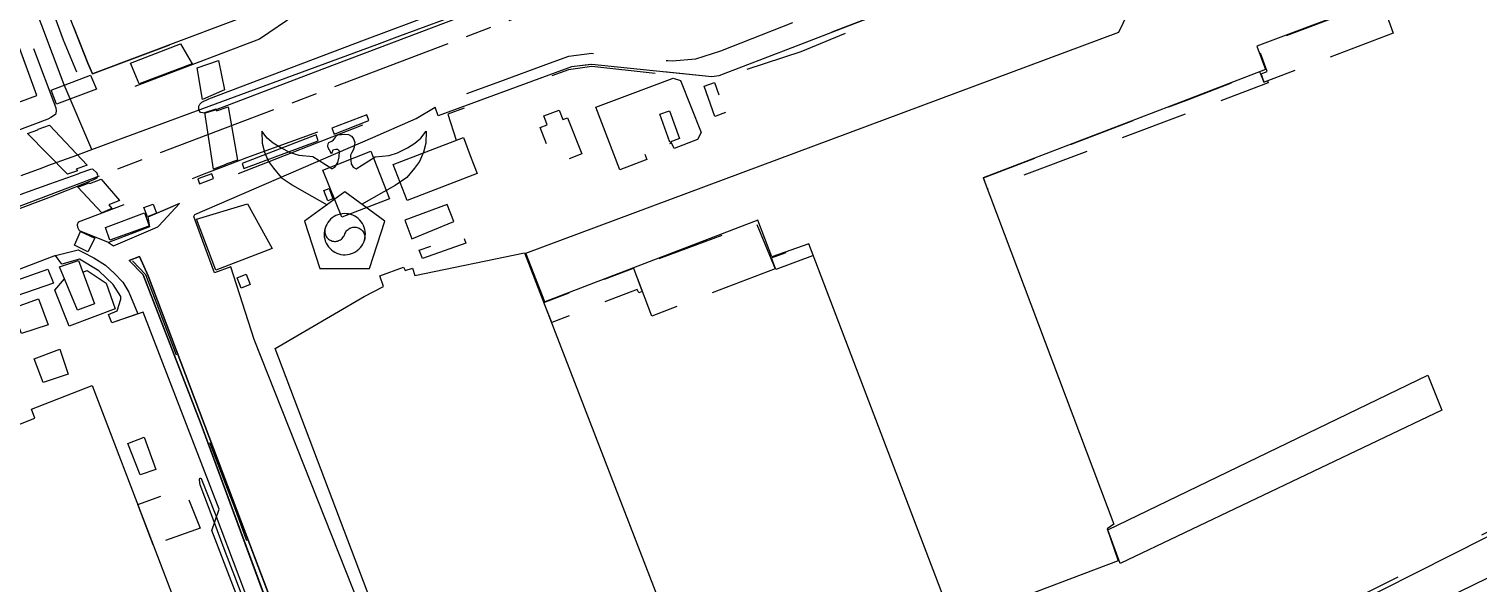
# Model space of a CAD drawing. Header units: millimetres. Extents: x 198785 to 203305, y 542885 to 545889.
# Drawn here: x 200370.9 to 200767.1, y 545057.3 to 545208.8 of the extents above; entities that cross this region are included whole.
import ezdxf

# ---------------------------------------------------------------- set-up
doc = ezdxf.new("R2010")
doc.units = ezdxf.units.MM
for name, pattern in [('FENCE_25K', [54.3, 28.7, -9.2, -16.4]), ('HIDDEN_BULD_25K', [28.8, 18.4, -10.4]), ('HIDDEN_EMD_25K', [50.97, 33.12, -5.36, 7.13, -5.36]), ('HIDDEN_IN_25K', [56.5, 36.5, -20])]:
    doc.linetypes.add(name, pattern=pattern)
for name, color, linetype in [('A0013114', 253, 'Continuous'), ('A0013118', 253, 'Continuous'), ('A0023214', 253, 'Continuous'), ('A0033324', 253, 'Continuous'), ('A0043325', 253, 'Continuous'), ('A0053326', 253, 'Continuous'), ('A0151224', 253, 'Continuous'), ('B0014111', 253, 'Continuous'), ('B0014114', 253, 'Continuous'), ('B0014116', 253, 'Continuous'), ('B0014118', 253, 'Continuous'), ('B0014224', 253, 'Continuous'), ('B0024120', 253, 'Continuous'), ('C0076117', 253, 'Continuous'), ('C0523121', 253, 'Continuous'), ('F0047224', 253, 'Continuous'), ('G0018117', 253, 'Continuous')]:
    doc.layers.add(name, color=color, linetype=linetype)

# ---------------------------------------------------------------- blocks, each defined once
blk = doc.blocks.new('B0014224')
at = {"layer": 'B0014224'}
for points in [[(-3.56, 6.29), (-8.74, 9.61), (-12.51, 9.94), (-14.82, 10.68), (-17.52, 12.08), (-19.55, 13.32), (-21.18, 14.73), (-22.7, 16.58), (-22.59, 13.38), (-21.97, 10.9), (-20.84, 8.37), (-19.49, 6.46), (-17.35, 3.93), (-14.14, 1.73), (-11.1, -0.01), (-4.78, -3.53)], [(3.16, 6.29), (8.34, 9.61), (12.11, 9.94), (14.42, 10.68), (17.12, 12.08), (19.15, 13.32), (20.78, 14.73), (22.3, 16.58), (22.19, 13.38), (21.57, 10.9), (20.44, 8.37), (19.09, 6.46), (16.95, 3.93), (13.74, 1.73), (10.7, -0.01), (4.61, -3.41)], [(-3.56, 6.29), (-2.72, 6.74), (-1.85, 8.09), (-1.53, 9.59), (-1.48, 11.18), (-1.93, 11.58), (-2.44, 11.63), (-3.28, 11.41), (-3.56, 10.73), (-3.67, 10.39), (-4.18, 11.46), (-4.57, 12.08), (-4.63, 12.64), (-4.57, 13.15), (-4.35, 13.49), (-3.51, 13.88), (-3.06, 14.28), (-2.66, 14.78), (-2.44, 15.18), (-2.27, 15.4), (-1.76, 15.68), (-0.92, 15.68), (-0.2, 15.77), (1.06, 15.72), (1.87, 15.28), (2.24, 14.84), (2.45, 14.34), (2.72, 13.56), (2.68, 12.95), (2.58, 12.21), (2.26, 11.43), (1.9, 10.77), (1.57, 10.05), (1.63, 8.63), (1.73, 7.65), (2.32, 6.74), (3.16, 6.29)], [(-5.35, -9.83), (-5.4, -9.97), (-5.46, -10.25), (-5.49, -10.55), (-5.49, -10.84), (-5.46, -11.13), (-5.4, -11.42), (-5.31, -11.7), (-5.19, -11.97), (-5.04, -12.23), (-4.86, -12.47), (-4.67, -12.69), (-4.45, -12.88), (-4.21, -13.06), (-3.95, -13.2), (-3.68, -13.32), (-3.4, -13.42), (-3.12, -13.48), (-2.82, -13.51), (-2.53, -13.51), (-2.23, -13.48), (-1.95, -13.42), (-1.67, -13.32), (-1.4, -13.2), (-1.14, -13.06), (-0.9, -12.88), (-0.68, -12.69), (-0.49, -12.47), (-0.31, -12.23), (-0.17, -11.97), (-0.05, -11.7), (0, -11.56), (0.05, -11.42), (0.17, -11.15), (0.31, -10.9), (0.49, -10.66), (0.68, -10.44), (0.9, -10.24), (1.14, -10.07), (1.4, -9.92), (1.67, -9.8), (1.95, -9.71), (2.23, -9.65), (2.53, -9.62), (2.82, -9.62), (3.12, -9.65), (3.4, -9.71), (3.68, -9.8), (3.95, -9.92), (4.21, -10.07), (4.45, -10.24), (4.67, -10.44), (4.86, -10.66), (5.04, -10.9), (5.19, -11.15), (5.31, -11.42), (5.4, -11.7), (5.46, -11.99), (5.49, -12.29), (5.49, -12.58), (5.46, -12.87), (5.4, -13.16), (5.35, -13.3)]]:
    blk.add_lwpolyline(points, dxfattribs=at)
for points in [[(6.8, -20.92), (11, -7.99), (0, 0), (-11, -7.99), (-6.8, -20.92)], [(4.63, -14.77), (4.94, -14.27), (5.19, -13.74), (5.39, -13.18), (5.53, -12.61), (5.61, -12.03), (5.63, -11.44), (5.59, -10.85), (5.48, -10.27), (5.32, -9.7), (5.09, -9.16), (4.81, -8.64), (4.48, -8.15), (4.1, -7.7), (3.67, -7.3), (3.21, -6.93), (2.71, -6.62), (2.17, -6.37), (1.62, -6.17), (1.05, -6.03), (0.46, -5.95), (-0.13, -5.93), (-0.71, -5.98), (-1.29, -6.08), (-1.86, -6.25), (-2.41, -6.47), (-2.92, -6.75), (-3.41, -7.08), (-3.86, -7.46), (-4.27, -7.89), (-4.63, -8.36), (-4.94, -8.86), (-5.19, -9.39), (-5.39, -9.94), (-5.53, -10.52), (-5.61, -11.1), (-5.63, -11.69), (-5.59, -12.28), (-5.48, -12.86), (-5.32, -13.42), (-5.09, -13.97), (-4.81, -14.49), (-4.48, -14.97), (-4.1, -15.42), (-3.67, -15.83), (-3.21, -16.19), (-2.71, -16.5), (-2.17, -16.76), (-1.62, -16.96), (-1.05, -17.1), (-0.46, -17.18), (0.13, -17.19), (0.71, -17.15), (1.29, -17.04), (1.86, -16.88), (2.41, -16.66), (2.92, -16.38), (3.41, -16.04), (3.86, -15.66), (4.27, -15.24)]]:
    blk.add_lwpolyline(points, close=True, dxfattribs=at)

msp = doc.modelspace()

# ---------------------------------------------------------------- linework, layer by layer
at = {"layer": 'A0013114'}
for points in [[(200539.6, 545253.56), (200504.79, 545240.52), (200471.84, 545228.08), (200460.96, 545223.97), (200388.26, 545196.51), (200386.97, 545199.45), (200375.26, 545229.25)], [(200634.14, 545224.78), (200579.41, 545203.69), (200559.48, 545196.02), (200557.57, 545195.75), (200534.44, 545198.13), (200524.78, 545199.14), (200519.19, 545198.43), (200482.79, 545185.1), (200481.95, 545187.43)], [(200269.69, 545151.21), (200320.98, 545170.07), (200322.83, 545173.84), (200342.18, 545181.13), (200344.72, 545180.12), (200361.32, 545186.29), (200373.03, 545190.64), (200361.49, 545222.26)], [(200412.07, 545161.05), (200403.36, 545157.33), (200403.8, 545154.68), (200392.63, 545150.38)], [(200378.09, 545146.88), (200304.72, 545118.75), (200294.2, 545112.4), (200290.53, 545105.38), (200286.1, 545100.6), (200281.83, 545097.7), (200275.61, 545094.83), (200243.3, 545082.19), (200245.3, 545077.05)]]:
    msp.add_lwpolyline(points, dxfattribs=at)
at = {"layer": 'A0013118'}
for points in [[(200648.7, 545014.76), (200564.36, 544993.64), (200564, 544993.27), (200558.4, 544992.54), (200557.59, 544992.01), (200538.47, 544982.31), (200542.21, 544975.67), (200534.4, 544972.07), (200525.89, 544970.18), (200523.63, 544981.05), (200504.2, 544978.36), (200498.63, 544977.59), (200491.43, 544976.6), (200490.53, 544976.72), (200488.47, 544982.42), (200432.44, 545123.86), (200426.08, 545143.72), (200421.61, 545142.15), (200417.78, 545152.51), (200415.91, 545157.56), (200416.24, 545158.04), (200464.87, 545179.17), (200476.77, 545184.32), (200481.95, 545187.43)], [(200392.63, 545150.38), (200394.01, 545149.47), (200406.08, 545154.73), (200406.34, 545155), (200412.07, 545161.05)], [(200432.32, 545041.72), (200420.9, 545071.63), (200422.89, 545077.49), (200402.13, 545131.37), (200393.57, 545128.41), (200392.66, 545130.76), (200395.01, 545131.75), (200395.95, 545134.87), (200396, 545135.64), (200393.88, 545138.94), (200390.01, 545142.69), (200384.68, 545145.82), (200379.9, 545144.49), (200378.09, 545146.88)], [(200401.12, 545146.55), (200398.3, 545145.49), (200402.12, 545141.58), (200417.93, 545100.61), (200450.82, 545011.63), (200449.34, 545011.07), (200449.11, 545010.49), (200448.4, 545005.55), (200448.39, 545001.71), (200449.02, 544996.67), (200450.69, 544990.45), (200456.48, 544975.04), (200470.79, 544936.14), (200479.38, 544938.64), (200473.41, 544954.08), (200470.92, 544964.03), (200468.73, 544969), (200468.45, 544969.81), (200467.04, 544973.97), (200466.68, 544975.03), (200453.05, 545010.27), (200427.71, 545077.16), (200403.44, 545141.32), (200401.12, 545146.55)], [(200757.14, 545104.59), (200669.21, 545062.58), (200665.8, 545071.81), (200753.34, 545114.15), (200757.14, 545104.59)], [(200861.54, 545115.03), (200839.11, 545104.17), (200779.06, 545074.63), (200701.92, 545035.75), (200671.47, 545020.43), (200670, 545020.08)], [(200863.05, 545097.76), (200858.78, 545096.72), (200821.29, 545080.25), (200820.65, 545080.4), (200819.31, 545082.54), (200818.04, 545082.23), (200754.66, 545051.31), (200688.54, 545018.35), (200638.01, 544993.25), (200621.54, 544985)]]:
    msp.add_lwpolyline(points, dxfattribs=at)
at = {"layer": 'A0023214'}
for points in [[(200388.08, 545175.87), (200380.46, 545193.5), (200371.17, 545218.37), (200368.3, 545225.72), (200368.24, 545230.59), (200368.28, 545234.9), (200368.24, 545235.01), (200365.93, 545241.04), (200364.45, 545244.91), (200362.5, 545250), (200343.4, 545299.8), (200340.13, 545308.32), (200338.92, 545311.49), (200337.25, 545315.83), (200305.59, 545398.03), (200295.87, 545422.64), (200294.38, 545426.4), (200291.77, 545433.01)], [(200388.08, 545175.87), (200395.2, 545178.5), (200428.79, 545190.89), (200465.95, 545204.59), (200472.28, 545206.93), (200476.69, 545208.56), (200546.28, 545234.22), (200546.87, 545234.44), (200549.45, 545235.39), (200555.45, 545237.6), (200560.86, 545239.6), (200600.61, 545254.26), (200624.66, 545263.13), (200688.47, 545286.66), (200694.88, 545289.03), (200703.43, 545292.12), (200731.74, 545302.33), (200758.71, 545312.06), (200760.06, 545312.54), (200794.02, 545324.55)], [(200368.78, 545168.75), (200374.52, 545170.87), (200376.06, 545171.43), (200381.17, 545173.32), (200382.91, 545173.96), (200388.08, 545175.87)]]:
    msp.add_lwpolyline(points, dxfattribs=at)
at = {"layer": 'A0033324', "linetype": 'HIDDEN_IN_25K', "flags": 128}
for points in [[(200579.41, 545203.69), (200559.48, 545196.02), (200557.57, 545195.75), (200534.44, 545198.13), (200524.78, 545199.14), (200519.19, 545198.43), (200482.79, 545185.1), (200481.95, 545187.43), (200481.77, 545187.92), (200498.88, 545194.19), (200513.22, 545199.44), (200518.47, 545201.37), (200524.74, 545202.16), (200534.75, 545201.12), (200543.71, 545200.19), (200545.57, 545200.15), (200546.75, 545200.12), (200553.24, 545200.69), (200560.06, 545202.81), (200597.38, 545217.54), (200606.22, 545221.03), (200608.71, 545222.86), (200635.82, 545247.68), (200639.23, 545250.51), (200640.41, 545250.95), (200658.83, 545257.81), (200673.88, 545263.42), (200675.28, 545263.33), (200678.43, 545261.91), (200641.49, 545248.15), (200633.27, 545228.82), (200634.14, 545224.78), (200579.41, 545203.69)], [(200433.9, 545206.07), (200392.66, 545190.42), (200390.04, 545190.36), (200388.69, 545190.49), (200387.12, 545191.04), (200385.44, 545193.55), (200380.31, 545205.71), (200373.05, 545225.63), (200372.99, 545226.01), (200373, 545226.46), (200373.07, 545226.76), (200373.35, 545227.37), (200375.26, 545229.25), (200386.97, 545199.45), (200388.26, 545196.51), (200446.52, 545218.51), (200504.79, 545240.52), (200539.6, 545253.56), (200541.74, 545247.82), (200541.76, 545247.16), (200541.49, 545246.73), (200541.03, 545246.47), (200513.48, 545236.32), (200502.42, 545234.65), (200473, 545223.66), (200443.86, 545212.77), (200433.9, 545206.07)], [(200376.03, 545184.19), (200315.18, 545161.01), (200306.57, 545160.28), (200274.89, 545148.53), (200274.24, 545148.35), (200273.72, 545148.44), (200269.69, 545151.21), (200320.98, 545170.07), (200322.83, 545173.84), (200342.18, 545181.13), (200344.72, 545180.12), (200373.03, 545190.64), (200361.49, 545222.26), (200362.42, 545222.14), (200364.41, 545221.47), (200364.98, 545220.9), (200365.47, 545220.43), (200366.03, 545219.76), (200378.19, 545187.25), (200378.32, 545186.38), (200378.25, 545185.77), (200378.09, 545185.42), (200376.83, 545184.63), (200376.03, 545184.19)], [(200403.8, 545154.68), (200392.63, 545150.38), (200384.72, 545153.64), (200384.21, 545154.49), (200384.12, 545155.3), (200384.42, 545156.02), (200418.78, 545169.17), (200424.37, 545171.31), (200430.45, 545173.63), (200463.74, 545185.79), (200464.55, 545183.48), (200422.8, 545167.11), (200412.07, 545161.05), (200403.36, 545157.33), (200403.8, 545154.68)], [(200388.65, 545146.23), (200391.83, 545144.25), (200394.27, 545141.95), (200396.54, 545139.53), (200398.14, 545136.82), (200400.67, 545130.86), (200393.57, 545128.41), (200392.66, 545130.76), (200395.01, 545131.75), (200395.95, 545134.87), (200396, 545135.64), (200393.88, 545138.94), (200390.01, 545142.69), (200384.68, 545145.82), (200379.9, 545144.49), (200378.09, 545146.88), (200384.29, 545148.37), (200385.43, 545147.89), (200388.65, 545146.23)]]:
    msp.add_lwpolyline(points, dxfattribs=at)
at = {"layer": 'A0043325'}
for points in [[(200424.29, 545192.16), (200418.36, 545189.55), (200416.86, 545198.15), (200422.65, 545200.21), (200424.29, 545192.16)], [(200389.3, 545192.32), (200378.37, 545188.26), (200376.96, 545192.08), (200387.72, 545196.21), (200389.3, 545192.32)], [(200425.32, 545187.51), (200427.88, 545172.92), (200424.7, 545171.83), (200424.72, 545171.73), (200421.32, 545170.44), (200418.95, 545185.96), (200422.05, 545186.93), (200422.18, 545186.47), (200425.32, 545187.51)], [(200384.14, 545170.02), (200381.42, 545169.12), (200370.48, 545180.26), (200373.33, 545181.26), (200373.37, 545181.4), (200376.48, 545182.48), (200386.79, 545171.59), (200383.73, 545170.48), (200384.14, 545170.02)], [(200390.63, 545167.73), (200395.62, 545161.9), (200392.73, 545160.68), (200393.57, 545159.72), (200390.79, 545158.57), (200384.26, 545165.56), (200387.34, 545166.77), (200387.51, 545166.51), (200390.63, 545167.73)], [(200388.85, 545151.64), (200386.93, 545147.87), (200383.28, 545149.66), (200385, 545153.45), (200388.85, 545151.64)]]:
    msp.add_lwpolyline(points, dxfattribs=at)
at = {"layer": 'A0053326'}
msp.add_lwpolyline([(200431.35, 545050.7), (200430.98, 545050.52), (200430.75, 545050.57), (200430.47, 545050.83), (200429.92, 545051.88), (200427.16, 545059.07), (200424.55, 545065.88), (200421.27, 545074.77), (200417.66, 545084.15), (200417.47, 545085.52), (200417.59, 545085.97), (200417.81, 545085.99), (200417.96, 545085.9), (200421.74, 545076.24), (200428.26, 545059.07), (200430.65, 545052.79), (200431.35, 545050.7)], dxfattribs=at)
at = {"layer": 'A0151224'}
for points in [[(200415.51, 545199.32), (200401.02, 545193.78), (200400.55, 545194.89), (200398.88, 545198.82), (200398.61, 545199.46), (200412.29, 545204.78), (200415.51, 545199.32)], [(200493.45, 545169.25), (200474.29, 545161.86), (200470.49, 545171.73), (200489.64, 545179.12), (200491.81, 545173.5), (200493.45, 545169.25)], [(200388.81, 545133.66), (200384.13, 545131.89), (200379.24, 545143.72), (200384.38, 545145.52), (200388.81, 545133.66)]]:
    msp.add_lwpolyline(points, dxfattribs=at)
at = {"layer": 'B0014111'}
for points in [[(200732.9, 545235.81), (200735.81, 545227.74), (200736.57, 545227.95), (200741.12, 545217.17), (200706.62, 545204.1), (200708.97, 545197.69), (200687.43, 545189.44), (200631.79, 545168.13), (200667.52, 545073.39), (200665.64, 545072.06), (200668.71, 545063.37), (200623.61, 545046.33), (200584.11, 545150.09), (200573.95, 545146.53), (200570.11, 545156.52), (200511.87, 545134.14), (200506.74, 545147.48), (200668.89, 545207.93), (200671.23, 545212.86), (200687.27, 545218.83), (200732.9, 545235.81)], [(200469.41, 545162.31), (200456.41, 545157.31), (200451.21, 545170.24), (200464.32, 545175.42), (200469.41, 545162.31)], [(200437.4, 545148.79), (200421.95, 545142.81), (200416.67, 545156.79), (200430.59, 545160.96), (200437.4, 545148.79)], [(200506.34, 545147.62), (200558.4, 545012.95), (200559.72, 545013.52), (200562.3, 545006.06), (200561.03, 545005.35), (200561.57, 545003.92), (200534.87, 544989.16), (200541.67, 544976.07), (200534.5, 544972.56), (200530.72, 544971.42), (200526.28, 544970.66), (200524.76, 544977.48), (200522.91, 544983.79), (200520.12, 544983.94), (200492.5, 544978.07), (200438.14, 545121.42), (200462.51, 545135.66), (200467.81, 545138.35), (200466.81, 545141.27), (200473.25, 545143.63), (200473.69, 545142.73), (200475.76, 545143.35), (200476.33, 545141.43), (200506.34, 545147.62)], [(200404.79, 545067.71), (200417.75, 545033.77), (200401.07, 545028.05), (200399.98, 545030.45), (200377.18, 545022.19), (200378.12, 545019.32), (200361.58, 545013.02), (200332.36, 545089.96), (200350.14, 545096.68), (200351.05, 545093.93), (200372.49, 545102.36), (200371.59, 545104.83), (200388.15, 545111.26), (200404.79, 545067.71)]]:
    msp.add_lwpolyline(points, dxfattribs=at)
at = {"layer": 'B0014114', "linetype": 'HIDDEN_BULD_25K', "flags": 128}
for points in [[(200561.27, 545185.94), (200558.67, 545185), (200558.41, 545184.91), (200555.47, 545193.18), (200558.28, 545194.16), (200561.27, 545185.94)], [(200515.83, 545186.61), (200516.83, 545184.07), (200518.1, 545184.48), (200522.01, 545174.63), (200514.5, 545171.69), (200510.68, 545181.9), (200512.53, 545182.57), (200511.61, 545185.02), (200515.83, 545186.61)]]:
    msp.add_lwpolyline(points, dxfattribs=at)
at = {"layer": 'B0014116', "linetype": 'HIDDEN_BULD_25K', "flags": 128}
for points in [[(200743.86, 545207.65), (200708.63, 545194.3), (200707.74, 545196.5), (200709.42, 545197.15), (200706.89, 545204.11), (200740.6, 545216.8), (200743.86, 545207.65)], [(200707.43, 545197.04), (200708.53, 545194.26), (200709.47, 545194.61), (200709.69, 545194.11), (200687.45, 545185.69), (200632.98, 545165.07), (200631.88, 545168.09), (200687.43, 545189.37), (200707.43, 545197.04)], [(200453.98, 545162.37), (200452.55, 545161.82), (200451.49, 545164.61), (200452.95, 545165.19), (200453.98, 545162.37)], [(200574.87, 545143.19), (200541.18, 545130.29), (200536.18, 545143.46), (200569.62, 545155.88), (200574.87, 545143.19)], [(200490.3, 545150.22), (200478.49, 545146.03), (200477.51, 545148.27), (200489.46, 545152.55), (200490.3, 545150.22)], [(200585.07, 545146.74), (200575.11, 545143.05), (200573.85, 545146.24), (200583.88, 545149.86), (200585.07, 545146.74)], [(200536.12, 545143.39), (200538.49, 545136.99), (200537.58, 545136.63), (200537.19, 545137.6), (200513.79, 545128.5), (200511.68, 545134.01), (200536.12, 545143.39)], [(200404.79, 545067.71), (200400.65, 545078.72), (200413.31, 545083.36), (200417.7, 545072.28), (200404.79, 545067.71)]]:
    msp.add_lwpolyline(points, dxfattribs=at)
at = {"layer": 'B0014118', "linetype": 'HIDDEN_BULD_25K', "flags": 128}
msp.add_lwpolyline([(200431.37, 545138.89), (200428.9, 545137.91), (200427.77, 545140.77), (200430.24, 545141.75), (200431.37, 545138.89)], dxfattribs=at)
at = {"layer": 'B0024120', "linetype": 'FENCE_25K', "flags": 128}
for points in [[(200678.26, 545261.31), (200641.8, 545247.9), (200633.55, 545228.58), (200635.11, 545224.54), (200581.93, 545202.55), (200558.46, 545194.87), (200524.73, 545198.52), (200518.35, 545197.68), (200485.42, 545185.54), (200487.67, 545178.36)], [(200399.15, 545145.36), (200402.77, 545141.66), (200427.3, 545077.19), (200451.84, 545011.34)], [(200719.55, 545046.23), (200760.91, 545066.79), (200796.67, 545085.01), (200833.23, 545102.58), (200860.76, 545115.98), (200860.73, 545116.33), (200847.63, 545144.79)]]:
    msp.add_lwpolyline(points, dxfattribs=at)
at = {"layer": 'C0076117'}
for points in [[(200463.27, 545185.33), (200453.7, 545181.71), (200454.3, 545180.01), (200463.78, 545183.79), (200463.27, 545185.33)], [(200546.08, 545177.89), (200543.35, 545185.47), (200546.01, 545186.43), (200548.74, 545178.85), (200546.08, 545177.89)], [(200449.36, 545179.87), (200429.14, 545172.06), (200429.6, 545170.64), (200449.96, 545178.23), (200449.36, 545179.87)], [(200420.9, 545169.2), (200417, 545167.82), (200417.48, 545166.5), (200421.36, 545167.89), (200420.9, 545169.2)], [(200403.68, 545154.9), (200392.96, 545151.06), (200391.75, 545154.55), (200402.43, 545158.52), (200403.8, 545154.68)], [(200403.31, 545157.44), (200402.23, 545160.01), (200404.86, 545160.89), (200405.71, 545158.41), (200403.31, 545157.44)], [(200485.24, 545160.77), (200473.61, 545156.52), (200475.59, 545151.37), (200486.99, 545156.19), (200485.24, 545160.77)], [(200367.27, 545135.7), (200365.77, 545139.47), (200376.06, 545143.13), (200377.6, 545139.31), (200367.27, 545135.7)], [(200385.6, 545142.27), (200386.8, 545142.73), (200391.95, 545139.32), (200394.44, 545132.31), (200381.87, 545127.5), (200377.91, 545137.34), (200380.58, 545140.46)], [(200368.83, 545125.49), (200366.22, 545132.34), (200373.44, 545135.04), (200376.13, 545127.87), (200368.83, 545125.49)], [(200374.76, 545112.11), (200372.26, 545118.62), (200379.27, 545121.23), (200381.6, 545114.4), (200374.76, 545112.11)], [(200401.28, 545086.83), (200397.9, 545095.47), (200402.35, 545097.13), (200405.59, 545088.35), (200401.28, 545086.83)]]:
    msp.add_lwpolyline(points, dxfattribs=at)
at = {"layer": 'C0523121'}
for points in [[(200506.45, 545222.31), (200507.65, 545222.69), (200508.65, 545222.69), (200509.18, 545222.17), (200509.47, 545221.41), (200509.43, 545220.84), (200508.85, 545220.22), (200496.47, 545214.95), (200450.98, 545197.71), (200421.76, 545186.59), (200420.2, 545186.16), (200419.02, 545185.83), (200417.73, 545185.93), (200417.29, 545186.69), (200417.34, 545187.68), (200417.63, 545188.25), (200418.15, 545188.77), (200420.02, 545189.72), (200462.59, 545205.83), (200500.69, 545220.12), (200506.45, 545222.31)], [(200376.76, 545162.93), (200385.95, 545166.59), (200388.56, 545167.63), (200389.52, 545168.1), (200389.69, 545168.75), (200389.52, 545169.36), (200388.35, 545170.48), (200387.68, 545170.39), (200384.81, 545169.34), (200384.23, 545169.13), (200376.48, 545166.35), (200353.06, 545157.97)], [(200334.98, 545147.23), (200376.27, 545162.73), (200376.76, 545162.93)], [(200441.94, 545039.77), (200443.35, 545035.95), (200443.28, 545035.66), (200443.01, 545035.46), (200442.17, 545035.21), (200442.08, 545035.29), (200440.74, 545038.8), (200417.93, 545100.61), (200402.12, 545141.58), (200398.3, 545145.49), (200401.12, 545146.55), (200403.44, 545141.32), (200427.71, 545077.16), (200441.94, 545039.77)]]:
    msp.add_lwpolyline(points, dxfattribs=at)
at = {"layer": 'F0047224'}
msp.add_lwpolyline([(200539.29, 545174.58), (200539.84, 545173.12), (200532.45, 545170.29), (200525.86, 545187.4), (200547.04, 545195.37), (200549.03, 545194.76), (200554.69, 545180.48), (200553.67, 545178.58), (200547.28, 545176.13), (200546.57, 545177.63), (200546.01, 545177.44)], dxfattribs=at)
at = {"layer": 'G0018117', "linetype": 'HIDDEN_EMD_25K', "flags": 128}
msp.add_lwpolyline([(200000, 545324.47), (200013.4, 545290.54), (200011.58, 545288.32), (200102.06, 545059.28), (200792.91, 545321.56), (201296.44, 545512.81), (201426.42, 545562.18), (201446.73, 545569.89), (201862.14, 545727.6), (201885.51, 545736.47)], dxfattribs=at)

# ---------------------------------------------------------------- block references
at = {"layer": 'B0014224'}
msp.add_blockref('B0014224', (200457.21, 545164.24), dxfattribs=at)

doc.saveas('drawing.dxf')
